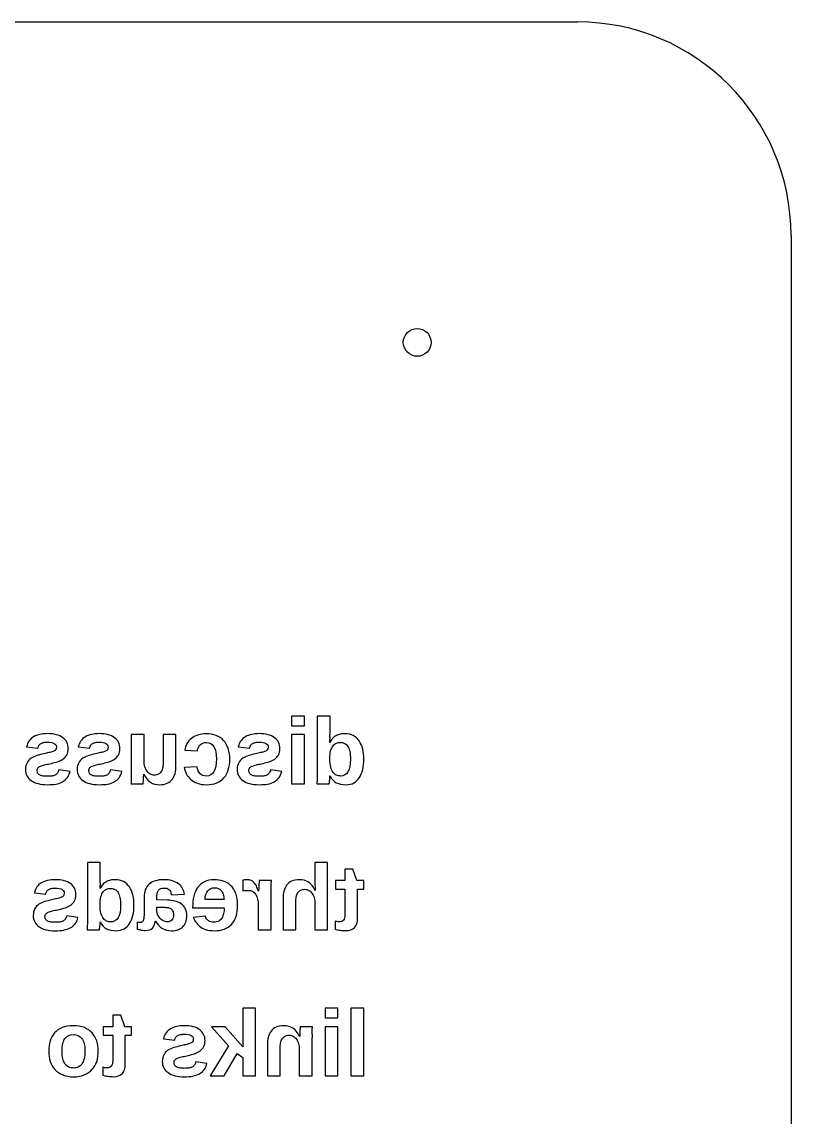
# Model space of a CAD drawing. Header units: millimetres. Extents: x 0 to 290, y 0 to 205.
# Drawn here: x 218 to 290, y 102.5 to 205 of the extents above; entities that cross this region are included whole.
import ezdxf

# ---------------------------------------------------------------- set-up
doc = ezdxf.new("R2010")
doc.units = ezdxf.units.MM
doc.layers.get('0').update_dxf_attribs({"linetype": 'CONTINUOUS', "true_color": 0x000000})

msp = doc.modelspace()

# ---------------------------------------------------------------- linework, layer by layer
for p, q in [((20, 205), (270, 205)), ((290, 185), (290, 5)), ((244.45, 140), (243.25, 140)), ((243.25, 140), (243.25, 139.12)), ((244.45, 139.12), (244.45, 140)), ((246.84, 140), (245.64, 140)), ((245.64, 140), (245.64, 134.68)), ((246.84, 138.32), (246.84, 140)), ((243.25, 139.12), (244.45, 139.12)), ((229.44, 138.29), (228.24, 138.29)), ((228.24, 138.29), (228.24, 134.71)), ((229.44, 135.82), (229.44, 138.29)), ((231.22, 138.29), (231.22, 135.7)), ((232.42, 138.29), (231.22, 138.29)), ((232.42, 135.36), (232.42, 138.29)), ((244.45, 138.29), (243.25, 138.29)), ((243.25, 138.29), (243.25, 133.68)), ((244.45, 133.68), (244.45, 138.29)), ((246.84, 137.56), (246.83, 137.56)), ((218.44, 137.13), (219.5, 137.02)), ((223.28, 137.13), (224.34, 137.02)), ((233.24, 136.84), (234.44, 136.78)), ((238.25, 137.13), (239.31, 137.02)), ((222.52, 134.83), (221.46, 134.99)), ((227.36, 134.83), (226.3, 134.99)), ((229.4, 134.6), (229.42, 134.6)), ((234.41, 135.27), (233.2, 135.21)), ((242.33, 134.83), (241.28, 134.99)), ((246.83, 134.43), (246.84, 134.43)), ((228.21, 133.68), (229.35, 133.68)), ((243.25, 133.68), (244.45, 133.68)), ((245.61, 133.68), (246.76, 133.68)), ((225.33, 126.33), (224.13, 126.33)), ((224.13, 126.33), (224.13, 121.02)), ((225.33, 124.65), (225.33, 126.33)), ((246.62, 126.33), (245.42, 126.33)), ((245.42, 126.33), (245.42, 124.61)), ((246.62, 120.01), (246.62, 126.33)), ((248.98, 125.7), (248.23, 125.7)), ((248.23, 125.7), (248.23, 124.62)), ((249.36, 124.62), (248.98, 125.7)), ((238.67, 124.65), (238.67, 123.65)), ((241.36, 124.62), (240.21, 124.62)), ((248.23, 124.62), (247.36, 124.62)), ((247.36, 124.62), (247.36, 123.81)), ((250, 124.62), (249.36, 124.62)), ((250, 123.81), (250, 124.62)), ((219.17, 123.47), (220.23, 123.36)), ((225.33, 123.89), (225.32, 123.89)), ((229.43, 123.05), (229.43, 121.38)), ((230.62, 122.81), (230.62, 123.04)), ((231.98, 123.28), (233.23, 123.34)), ((240.16, 123.64), (240.14, 123.64)), ((241.32, 120.01), (241.32, 123.54)), ((245.46, 123.7), (245.44, 123.7)), ((247.36, 123.81), (248.23, 123.81)), ((248.23, 123.81), (248.23, 121.42)), ((249.42, 121.09), (249.42, 123.81)), ((249.42, 123.81), (250, 123.81)), ((231.62, 122.79), (230.62, 122.81)), ((230.62, 122.15), (231.24, 122.14)), ((230.62, 121.91), (230.62, 122.15)), ((233.98, 122.12), (233.98, 122.09)), ((233.98, 122.09), (236.93, 122.09)), ((236.92, 122.84), (235.14, 122.84)), ((240.12, 122.28), (240.12, 120.01)), ((242.44, 122.94), (242.44, 120.01)), ((243.63, 120.01), (243.63, 122.59)), ((245.42, 122.48), (245.42, 120.01)), ((223.24, 121.16), (222.19, 121.32)), ((235.17, 121.28), (234.04, 121.18)), ((224.1, 120.01), (225.25, 120.01)), ((225.32, 120.76), (225.34, 120.76)), ((228.78, 120.72), (228.78, 120.07)), ((230.47, 120.84), (230.5, 120.84)), ((240.12, 120.01), (241.32, 120.01)), ((242.44, 120.01), (243.63, 120.01)), ((245.42, 120.01), (246.62, 120.01)), ((247.31, 120.82), (247.31, 120.08)), ((227.25, 112.04), (226.5, 112.04)), ((226.5, 112.04), (226.5, 110.95)), ((227.62, 110.95), (227.25, 112.04)), ((239.86, 112.67), (238.67, 112.67)), ((238.67, 112.67), (238.67, 109.05)), ((239.86, 106.35), (239.86, 112.67)), ((247.58, 112.67), (246.38, 112.67)), ((246.38, 112.67), (246.38, 111.78)), ((246.38, 111.78), (247.58, 111.78)), ((247.58, 111.78), (247.58, 112.67)), ((250, 112.67), (248.8, 112.67)), ((248.8, 112.67), (248.8, 106.35)), ((250, 106.35), (250, 112.67)), ((226.5, 110.95), (225.62, 110.95)), ((225.62, 110.95), (225.62, 110.15)), ((228.26, 110.95), (227.62, 110.95)), ((228.26, 110.15), (228.26, 110.95)), ((237.02, 110.95), (235.74, 110.95)), ((235.74, 110.95), (237.35, 109.16)), ((238.67, 109.05), (237.02, 110.95)), ((245.19, 110.95), (244.05, 110.95)), ((247.58, 110.95), (246.38, 110.95)), ((246.38, 110.95), (246.38, 106.35)), ((247.58, 106.35), (247.58, 110.95)), ((225.62, 110.15), (226.5, 110.15)), ((226.5, 110.15), (226.5, 107.75)), ((227.68, 107.43), (227.68, 110.15)), ((227.68, 110.15), (228.26, 110.15)), ((231.24, 109.8), (232.31, 109.69)), ((244, 110.04), (243.98, 110.04)), ((245.16, 106.35), (245.16, 109.92)), ((237.35, 109.16), (235.61, 106.35)), ((240.98, 109.27), (240.98, 106.35)), ((242.17, 106.35), (242.17, 108.93)), ((243.96, 108.82), (243.96, 106.35)), ((235.32, 107.5), (234.27, 107.65)), ((236.92, 106.35), (238.15, 108.43)), ((238.15, 108.43), (238.67, 108.08)), ((238.67, 108.08), (238.67, 106.35)), ((225.57, 107.16), (225.57, 106.42)), ((235.61, 106.35), (236.92, 106.35)), ((238.67, 106.35), (239.86, 106.35)), ((240.98, 106.35), (242.17, 106.35)), ((243.96, 106.35), (245.16, 106.35)), ((246.38, 106.35), (247.58, 106.35)), ((248.8, 106.35), (250, 106.35))]:
    msp.add_line(p, q)
msp.add_circle((255, 175), 1.3)
for centre, radius, start, end in [((270, 185), 20, 0, 90), ((234.37, 138.32), 12.46, 358.9621, 359.9794), ((259.32, 137.87), 12.49, 178.9632, 179.9807), ((153.06, 137.81), 76.41, 357.2123, 357.4168), ((240.99, 134.56), 5.85, 354.491, 356.7116), ((237.81, 124.2), 12.49, 178.9632, 179.9807), ((212.87, 124.66), 12.46, 358.9621, 359.9794), ((258.25, 123.12), 18.1, 176.6638, 177.6015), ((280.86, 121.81), 40.75, 176.2964, 176.6836), ((253.69, 124.61), 8.27, 180.0091, 181.9112), ((239.63, 119.31), 4.44, 99.4193, 102.4732), ((219.48, 120.89), 5.85, 354.491, 356.7116), ((221.35, 89.1), 31.85, 76.1479, 76.5017), ((229.42, 121.83), 1.85, 256.1081, 261.4706), ((258.63, 109.61), 14.64, 176.3566, 177.4264), ((268.78, 109.92), 23.62, 179.2462, 179.9899)]:
    msp.add_arc(centre, radius, start, end)
for points in [[(218.68, 137.7), (218.56, 137.54), (218.48, 137.35), (218.44, 137.13)], [(219.1, 138.09), (218.93, 137.99), (218.79, 137.86), (218.68, 137.7)], [(219.68, 138.31), (219.47, 138.26), (219.27, 138.19), (219.1, 138.09)], [(219.6, 137.3), (219.65, 137.37), (219.72, 137.43), (219.79, 137.47)], [(220.38, 138.38), (220.13, 138.38), (219.9, 138.35), (219.68, 138.31)], [(219.79, 137.47), (219.87, 137.51), (219.95, 137.54), (220.05, 137.56)], [(220.05, 137.56), (220.15, 137.57), (220.26, 137.58), (220.38, 137.58)], [(221.22, 138.28), (220.98, 138.35), (220.7, 138.38), (220.38, 138.38)], [(220.38, 137.58), (220.67, 137.58), (220.88, 137.54), (221.02, 137.47)], [(221.02, 137.47), (221.16, 137.4), (221.23, 137.28), (221.23, 137.11)], [(221.83, 138), (221.66, 138.13), (221.46, 138.22), (221.22, 138.28)], [(222.2, 137.57), (222.12, 137.74), (221.99, 137.88), (221.83, 138)], [(222.33, 136.98), (222.33, 137.2), (222.29, 137.39), (222.2, 137.57)], [(223.52, 137.7), (223.4, 137.54), (223.32, 137.35), (223.28, 137.13)], [(223.94, 138.09), (223.77, 137.99), (223.63, 137.86), (223.52, 137.7)], [(224.52, 138.31), (224.31, 138.26), (224.11, 138.19), (223.94, 138.09)], [(224.44, 137.3), (224.49, 137.37), (224.56, 137.43), (224.63, 137.47)], [(225.22, 138.38), (224.97, 138.38), (224.74, 138.35), (224.52, 138.31)], [(224.63, 137.47), (224.71, 137.51), (224.79, 137.54), (224.89, 137.56)], [(224.89, 137.56), (224.99, 137.57), (225.1, 137.58), (225.22, 137.58)], [(226.06, 138.28), (225.82, 138.35), (225.54, 138.38), (225.22, 138.38)], [(225.22, 137.58), (225.51, 137.58), (225.72, 137.54), (225.86, 137.47)], [(225.86, 137.47), (226, 137.4), (226.07, 137.28), (226.07, 137.11)], [(226.67, 138), (226.5, 138.13), (226.3, 138.22), (226.06, 138.28)], [(227.04, 137.57), (226.96, 137.74), (226.83, 137.88), (226.67, 138)], [(227.17, 136.98), (227.17, 137.2), (227.13, 137.39), (227.04, 137.57)], [(233.45, 137.44), (233.35, 137.25), (233.28, 137.05), (233.24, 136.84)], [(233.86, 137.93), (233.69, 137.79), (233.56, 137.63), (233.45, 137.44)], [(234.46, 138.25), (234.23, 138.17), (234.03, 138.07), (233.86, 137.93)], [(235.25, 138.37), (234.96, 138.37), (234.69, 138.33), (234.46, 138.25)], [(234.7, 137.34), (234.84, 137.48), (235.03, 137.55), (235.28, 137.55)], [(236.19, 138.21), (235.91, 138.32), (235.6, 138.37), (235.25, 138.37)], [(235.28, 137.55), (235.6, 137.55), (235.83, 137.42), (235.98, 137.16)], [(236.88, 137.74), (236.69, 137.95), (236.46, 138.1), (236.19, 138.21)], [(237.31, 136.98), (237.21, 137.28), (237.07, 137.53), (236.88, 137.74)], [(238.49, 137.7), (238.38, 137.54), (238.3, 137.35), (238.25, 137.13)], [(238.92, 138.09), (238.75, 137.99), (238.61, 137.86), (238.49, 137.7)], [(239.5, 138.31), (239.29, 138.26), (239.09, 138.19), (238.92, 138.09)], [(239.42, 137.3), (239.47, 137.37), (239.53, 137.43), (239.61, 137.47)], [(240.2, 138.38), (239.95, 138.38), (239.72, 138.35), (239.5, 138.31)], [(239.61, 137.47), (239.69, 137.51), (239.77, 137.54), (239.87, 137.56)], [(239.87, 137.56), (239.97, 137.57), (240.08, 137.58), (240.2, 137.58)], [(241.04, 138.28), (240.79, 138.35), (240.51, 138.38), (240.2, 138.38)], [(240.2, 137.58), (240.48, 137.58), (240.7, 137.54), (240.84, 137.47)], [(240.84, 137.47), (240.98, 137.4), (241.05, 137.28), (241.05, 137.11)], [(241.65, 138), (241.48, 138.13), (241.28, 138.22), (241.04, 138.28)], [(242.02, 137.57), (241.94, 137.74), (241.81, 137.88), (241.65, 138)], [(242.15, 136.98), (242.15, 137.2), (242.11, 137.39), (242.02, 137.57)], [(246.83, 137.69), (246.83, 137.74), (246.83, 137.8), (246.83, 137.87)], [(246.83, 137.56), (246.83, 137.59), (246.83, 137.63), (246.83, 137.69)], [(247.08, 137.93), (246.99, 137.83), (246.9, 137.7), (246.84, 137.56)], [(247.41, 138.18), (247.29, 138.12), (247.18, 138.03), (247.08, 137.93)], [(247.13, 137.24), (247.22, 137.36), (247.33, 137.44), (247.44, 137.49)], [(247.79, 138.33), (247.65, 138.29), (247.53, 138.25), (247.41, 138.18)], [(247.44, 137.49), (247.56, 137.54), (247.68, 137.56), (247.8, 137.56)], [(248.23, 138.37), (248.08, 138.37), (247.93, 138.36), (247.79, 138.33)], [(247.8, 137.56), (247.96, 137.56), (248.09, 137.53), (248.21, 137.47)], [(248.21, 137.47), (248.33, 137.41), (248.43, 137.32), (248.51, 137.19)], [(249.02, 138.19), (248.8, 138.31), (248.54, 138.37), (248.23, 138.37)], [(249.57, 137.7), (249.43, 137.91), (249.25, 138.07), (249.02, 138.19)], [(249.9, 136.94), (249.83, 137.23), (249.72, 137.49), (249.57, 137.7)], [(220.04, 136.49), (219.83, 136.44), (219.62, 136.39), (219.41, 136.33)], [(219.5, 137.02), (219.52, 137.13), (219.55, 137.23), (219.6, 137.3)], [(220.52, 136.6), (220.37, 136.57), (220.21, 136.53), (220.04, 136.49)], [(220.9, 136.7), (220.79, 136.66), (220.67, 136.62), (220.52, 136.6)], [(221.15, 136.86), (221.09, 136.79), (221.01, 136.74), (220.9, 136.7)], [(221.23, 137.11), (221.23, 137), (221.2, 136.92), (221.15, 136.86)], [(221.84, 135.99), (221.99, 136.1), (222.1, 136.22), (222.2, 136.38)], [(222.2, 136.38), (222.29, 136.54), (222.33, 136.74), (222.33, 136.98)], [(224.88, 136.49), (224.67, 136.44), (224.46, 136.39), (224.25, 136.33)], [(224.34, 137.02), (224.36, 137.13), (224.39, 137.23), (224.44, 137.3)], [(225.36, 136.6), (225.21, 136.57), (225.05, 136.53), (224.88, 136.49)], [(225.74, 136.7), (225.63, 136.66), (225.51, 136.62), (225.36, 136.6)], [(225.99, 136.86), (225.93, 136.79), (225.85, 136.74), (225.74, 136.7)], [(226.07, 137.11), (226.07, 137), (226.04, 136.92), (225.99, 136.86)], [(226.68, 135.99), (226.83, 136.1), (226.94, 136.22), (227.04, 136.38)], [(227.04, 136.38), (227.13, 136.54), (227.17, 136.74), (227.17, 136.98)], [(234.44, 136.78), (234.48, 137.01), (234.56, 137.2), (234.7, 137.34)], [(235.98, 137.16), (236.13, 136.89), (236.2, 136.51), (236.2, 136.01)], [(237.46, 135.96), (237.46, 136.34), (237.41, 136.68), (237.31, 136.98)], [(239.86, 136.49), (239.65, 136.44), (239.44, 136.39), (239.23, 136.33)], [(239.31, 137.02), (239.33, 137.13), (239.37, 137.23), (239.42, 137.3)], [(240.34, 136.6), (240.19, 136.57), (240.03, 136.53), (239.86, 136.49)], [(240.72, 136.7), (240.61, 136.66), (240.48, 136.62), (240.34, 136.6)], [(240.96, 136.86), (240.91, 136.79), (240.82, 136.74), (240.72, 136.7)], [(241.05, 137.11), (241.05, 137), (241.02, 136.92), (240.96, 136.86)], [(241.66, 135.99), (241.8, 136.1), (241.92, 136.22), (242.01, 136.38)], [(242.01, 136.38), (242.1, 136.54), (242.15, 136.74), (242.15, 136.98)], [(246.82, 136.01), (246.82, 136.31), (246.85, 136.57), (246.9, 136.77)], [(246.9, 136.77), (246.96, 136.97), (247.04, 137.12), (247.13, 137.24)], [(248.51, 137.19), (248.59, 137.06), (248.65, 136.9), (248.69, 136.7)], [(248.69, 136.7), (248.73, 136.5), (248.75, 136.26), (248.75, 135.98)], [(250, 135.98), (250, 136.33), (249.97, 136.65), (249.9, 136.94)], [(218.48, 135.66), (218.38, 135.5), (218.33, 135.28), (218.33, 135.03)], [(218.86, 136.08), (218.7, 135.97), (218.57, 135.83), (218.48, 135.66)], [(219.41, 136.33), (219.21, 136.27), (219.02, 136.18), (218.86, 136.08)], [(219.53, 135.2), (219.6, 135.27), (219.7, 135.32), (219.82, 135.37)], [(219.82, 135.37), (219.94, 135.41), (220.08, 135.45), (220.24, 135.48)], [(220.24, 135.48), (220.41, 135.52), (220.58, 135.55), (220.76, 135.6)], [(220.76, 135.6), (220.96, 135.64), (221.15, 135.69), (221.34, 135.75)], [(221.34, 135.75), (221.52, 135.81), (221.69, 135.89), (221.84, 135.99)], [(223.32, 135.66), (223.22, 135.5), (223.17, 135.28), (223.17, 135.03)], [(223.7, 136.08), (223.54, 135.97), (223.41, 135.83), (223.32, 135.66)], [(224.25, 136.33), (224.05, 136.27), (223.86, 136.18), (223.7, 136.08)], [(224.37, 135.2), (224.44, 135.27), (224.54, 135.32), (224.66, 135.37)], [(224.66, 135.37), (224.78, 135.41), (224.92, 135.45), (225.08, 135.48)], [(225.08, 135.48), (225.25, 135.52), (225.42, 135.55), (225.6, 135.6)], [(225.6, 135.6), (225.8, 135.64), (225.99, 135.69), (226.18, 135.75)], [(226.18, 135.75), (226.36, 135.81), (226.53, 135.89), (226.68, 135.99)], [(229.51, 135.28), (229.46, 135.44), (229.44, 135.62), (229.44, 135.82)], [(231.22, 135.7), (231.22, 135.52), (231.21, 135.36), (231.18, 135.21)], [(232.34, 134.66), (232.39, 134.88), (232.42, 135.11), (232.42, 135.36)], [(236.2, 136.01), (236.2, 134.94), (235.89, 134.41), (235.26, 134.41)], [(237.32, 134.99), (237.41, 135.29), (237.46, 135.61), (237.46, 135.96)], [(238.29, 135.66), (238.2, 135.5), (238.15, 135.28), (238.15, 135.03)], [(238.68, 136.08), (238.52, 135.97), (238.39, 135.83), (238.29, 135.66)], [(239.23, 136.33), (239.02, 136.27), (238.84, 136.18), (238.68, 136.08)], [(239.35, 135.2), (239.42, 135.27), (239.51, 135.32), (239.64, 135.37)], [(239.64, 135.37), (239.76, 135.41), (239.9, 135.45), (240.06, 135.48)], [(240.06, 135.48), (240.22, 135.52), (240.4, 135.55), (240.58, 135.6)], [(240.58, 135.6), (240.78, 135.64), (240.97, 135.69), (241.15, 135.75)], [(241.15, 135.75), (241.34, 135.81), (241.51, 135.89), (241.66, 135.99)], [(246.91, 135.24), (246.85, 135.45), (246.82, 135.7), (246.82, 136.01)], [(248.75, 135.98), (248.75, 134.94), (248.44, 134.41), (247.81, 134.41)], [(249.9, 135.03), (249.97, 135.32), (250, 135.64), (250, 135.98)], [(218.33, 135.03), (218.33, 134.8), (218.38, 134.61), (218.47, 134.43)], [(218.47, 134.43), (218.56, 134.25), (218.69, 134.1), (218.87, 133.98)], [(219.43, 134.91), (219.43, 135.03), (219.46, 135.13), (219.53, 135.2)], [(219.5, 134.65), (219.45, 134.72), (219.43, 134.81), (219.43, 134.91)], [(219.7, 134.49), (219.62, 134.53), (219.55, 134.58), (219.5, 134.65)], [(220.01, 134.41), (219.89, 134.43), (219.79, 134.45), (219.7, 134.49)], [(220.39, 134.39), (220.25, 134.39), (220.13, 134.4), (220.01, 134.41)], [(220.79, 134.41), (220.67, 134.39), (220.54, 134.39), (220.39, 134.39)], [(221.1, 134.49), (221.01, 134.45), (220.91, 134.42), (220.79, 134.41)], [(221.32, 134.68), (221.26, 134.6), (221.19, 134.54), (221.1, 134.49)], [(221.46, 134.99), (221.43, 134.86), (221.38, 134.76), (221.32, 134.68)], [(222.25, 134.25), (222.37, 134.41), (222.46, 134.6), (222.52, 134.83)], [(223.17, 135.03), (223.17, 134.8), (223.22, 134.61), (223.31, 134.43)], [(223.31, 134.43), (223.4, 134.25), (223.53, 134.1), (223.71, 133.98)], [(224.27, 134.91), (224.27, 135.03), (224.3, 135.13), (224.37, 135.2)], [(224.34, 134.65), (224.29, 134.72), (224.27, 134.81), (224.27, 134.91)], [(224.54, 134.49), (224.46, 134.53), (224.39, 134.58), (224.34, 134.65)], [(224.85, 134.41), (224.73, 134.43), (224.63, 134.45), (224.54, 134.49)], [(225.23, 134.39), (225.09, 134.39), (224.97, 134.4), (224.85, 134.41)], [(225.63, 134.41), (225.51, 134.39), (225.38, 134.39), (225.23, 134.39)], [(225.94, 134.49), (225.85, 134.45), (225.75, 134.42), (225.63, 134.41)], [(226.16, 134.68), (226.1, 134.6), (226.03, 134.54), (225.94, 134.49)], [(226.3, 134.99), (226.27, 134.86), (226.22, 134.76), (226.16, 134.68)], [(227.09, 134.25), (227.21, 134.41), (227.3, 134.6), (227.36, 134.83)], [(228.24, 134.41), (228.24, 134.3), (228.23, 134.2), (228.23, 134.1)], [(228.24, 134.71), (228.24, 134.61), (228.24, 134.51), (228.24, 134.41)], [(229.39, 134.37), (229.4, 134.46), (229.4, 134.53), (229.4, 134.6)], [(229.42, 134.6), (229.58, 134.25), (229.78, 133.99), (230.03, 133.83)], [(229.71, 134.86), (229.62, 134.98), (229.55, 135.12), (229.51, 135.28)], [(230.01, 134.59), (229.89, 134.65), (229.79, 134.74), (229.71, 134.86)], [(230.4, 134.49), (230.26, 134.49), (230.13, 134.52), (230.01, 134.59)], [(230.79, 134.58), (230.68, 134.52), (230.56, 134.49), (230.4, 134.49)], [(231.04, 134.83), (230.97, 134.72), (230.89, 134.64), (230.79, 134.58)], [(231.18, 135.21), (231.15, 135.06), (231.1, 134.93), (231.04, 134.83)], [(232.08, 134.1), (232.2, 134.26), (232.28, 134.45), (232.34, 134.66)], [(233.2, 135.21), (233.23, 135), (233.3, 134.8), (233.4, 134.6)], [(233.4, 134.6), (233.5, 134.41), (233.64, 134.24), (233.81, 134.09)], [(234.69, 134.63), (234.54, 134.77), (234.44, 134.98), (234.41, 135.27)], [(235.26, 134.41), (235.03, 134.41), (234.84, 134.48), (234.69, 134.63)], [(236.91, 134.25), (237.1, 134.45), (237.23, 134.7), (237.32, 134.99)], [(238.15, 135.03), (238.15, 134.8), (238.19, 134.61), (238.29, 134.43)], [(238.29, 134.43), (238.38, 134.25), (238.51, 134.1), (238.69, 133.98)], [(239.25, 134.91), (239.25, 135.03), (239.28, 135.13), (239.35, 135.2)], [(239.32, 134.65), (239.27, 134.72), (239.25, 134.81), (239.25, 134.91)], [(239.52, 134.49), (239.43, 134.53), (239.37, 134.58), (239.32, 134.65)], [(239.83, 134.41), (239.71, 134.43), (239.61, 134.45), (239.52, 134.49)], [(240.21, 134.39), (240.07, 134.39), (239.95, 134.4), (239.83, 134.41)], [(240.61, 134.41), (240.49, 134.39), (240.36, 134.39), (240.21, 134.39)], [(240.92, 134.49), (240.83, 134.45), (240.73, 134.42), (240.61, 134.41)], [(241.14, 134.68), (241.08, 134.6), (241.01, 134.54), (240.92, 134.49)], [(241.28, 134.99), (241.25, 134.86), (241.2, 134.76), (241.14, 134.68)], [(242.06, 134.25), (242.18, 134.41), (242.27, 134.6), (242.33, 134.83)], [(245.64, 134.68), (245.64, 134.46), (245.63, 134.26), (245.63, 134.09)], [(246.82, 134.23), (246.83, 134.3), (246.83, 134.37), (246.83, 134.43)], [(246.84, 134.43), (246.98, 134.13), (247.18, 133.92), (247.43, 133.79)], [(247.13, 134.75), (247.04, 134.87), (246.96, 135.03), (246.91, 135.24)], [(247.45, 134.49), (247.33, 134.54), (247.23, 134.63), (247.13, 134.75)], [(247.81, 134.41), (247.69, 134.41), (247.57, 134.44), (247.45, 134.49)], [(249.59, 134.27), (249.73, 134.49), (249.83, 134.74), (249.9, 135.03)], [(218.87, 133.98), (219.05, 133.86), (219.26, 133.76), (219.52, 133.7)], [(219.52, 133.7), (219.77, 133.63), (220.06, 133.6), (220.39, 133.6)], [(220.39, 133.6), (220.68, 133.6), (220.95, 133.62), (221.18, 133.66)], [(221.18, 133.66), (221.42, 133.7), (221.62, 133.77), (221.8, 133.87)], [(221.8, 133.87), (221.98, 133.97), (222.13, 134.09), (222.25, 134.25)], [(223.71, 133.98), (223.89, 133.86), (224.1, 133.76), (224.36, 133.7)], [(224.36, 133.7), (224.61, 133.63), (224.9, 133.6), (225.23, 133.6)], [(225.23, 133.6), (225.52, 133.6), (225.79, 133.62), (226.02, 133.66)], [(226.02, 133.66), (226.26, 133.7), (226.46, 133.77), (226.64, 133.87)], [(226.64, 133.87), (226.82, 133.97), (226.97, 134.09), (227.09, 134.25)], [(228.22, 133.85), (228.21, 133.77), (228.21, 133.72), (228.21, 133.68)], [(228.23, 134.1), (228.23, 134.01), (228.22, 133.92), (228.22, 133.85)], [(229.35, 133.68), (229.35, 133.71), (229.36, 133.77), (229.36, 133.84)], [(229.36, 133.84), (229.37, 133.92), (229.38, 134), (229.38, 134.09)], [(230.03, 133.83), (230.27, 133.67), (230.56, 133.6), (230.9, 133.6)], [(230.9, 133.6), (231.18, 133.6), (231.41, 133.64), (231.61, 133.73)], [(231.61, 133.73), (231.8, 133.82), (231.96, 133.95), (232.08, 134.1)], [(233.81, 134.09), (233.98, 133.94), (234.19, 133.82), (234.43, 133.73)], [(234.43, 133.73), (234.68, 133.64), (234.95, 133.6), (235.27, 133.6)], [(235.27, 133.6), (235.64, 133.6), (235.96, 133.65), (236.23, 133.77)], [(236.23, 133.77), (236.5, 133.88), (236.73, 134.04), (236.91, 134.25)], [(238.69, 133.98), (238.86, 133.86), (239.08, 133.76), (239.33, 133.7)], [(239.33, 133.7), (239.59, 133.63), (239.88, 133.6), (240.21, 133.6)], [(240.21, 133.6), (240.5, 133.6), (240.76, 133.62), (241, 133.66)], [(241, 133.66), (241.24, 133.7), (241.44, 133.77), (241.62, 133.87)], [(241.62, 133.87), (241.8, 133.97), (241.95, 134.09), (242.06, 134.25)], [(245.63, 134.09), (245.62, 133.91), (245.61, 133.78), (245.61, 133.68)], [(246.76, 133.68), (246.77, 133.7), (246.78, 133.74), (246.78, 133.8)], [(246.78, 133.8), (246.79, 133.86), (246.8, 133.93), (246.8, 134)], [(247.43, 133.79), (247.67, 133.66), (247.97, 133.6), (248.32, 133.6)], [(248.32, 133.6), (248.61, 133.6), (248.86, 133.65), (249.07, 133.77)], [(249.07, 133.77), (249.28, 133.89), (249.46, 134.06), (249.59, 134.27)], [(219.83, 124.42), (219.66, 124.32), (219.52, 124.19), (219.41, 124.03)], [(220.41, 124.64), (220.2, 124.59), (220, 124.52), (219.83, 124.42)], [(221.11, 124.71), (220.86, 124.71), (220.63, 124.69), (220.41, 124.64)], [(221.95, 124.61), (221.71, 124.68), (221.43, 124.71), (221.11, 124.71)], [(222.56, 124.34), (222.39, 124.46), (222.19, 124.55), (221.95, 124.61)], [(222.93, 123.9), (222.85, 124.07), (222.72, 124.22), (222.56, 124.34)], [(225.32, 124.02), (225.32, 124.07), (225.32, 124.14), (225.32, 124.21)], [(225.57, 124.26), (225.48, 124.16), (225.4, 124.04), (225.33, 123.89)], [(225.9, 124.51), (225.78, 124.45), (225.67, 124.37), (225.57, 124.26)], [(226.29, 124.66), (226.15, 124.63), (226.02, 124.58), (225.9, 124.51)], [(226.72, 124.71), (226.57, 124.71), (226.42, 124.69), (226.29, 124.66)], [(227.51, 124.53), (227.29, 124.65), (227.03, 124.71), (226.72, 124.71)], [(228.07, 124.03), (227.92, 124.24), (227.74, 124.41), (227.51, 124.53)], [(229.91, 124.28), (229.75, 124.14), (229.63, 123.97), (229.55, 123.77)], [(230.48, 124.6), (230.25, 124.53), (230.06, 124.42), (229.91, 124.28)], [(231.24, 124.71), (230.96, 124.71), (230.7, 124.67), (230.48, 124.6)], [(232.07, 124.61), (231.83, 124.67), (231.56, 124.71), (231.24, 124.71)], [(232.66, 124.32), (232.5, 124.45), (232.3, 124.54), (232.07, 124.61)], [(233.04, 123.89), (232.95, 124.06), (232.82, 124.2), (232.66, 124.32)], [(235.09, 124.52), (234.83, 124.39), (234.62, 124.21), (234.45, 123.99)], [(236.02, 124.71), (235.65, 124.71), (235.34, 124.64), (235.09, 124.52)], [(236.84, 124.58), (236.58, 124.67), (236.31, 124.71), (236.02, 124.71)], [(237.54, 124.18), (237.33, 124.37), (237.1, 124.5), (236.84, 124.58)], [(238.01, 123.45), (237.89, 123.75), (237.74, 123.99), (237.54, 124.18)], [(238.83, 124.69), (238.76, 124.68), (238.71, 124.66), (238.67, 124.65)], [(239.04, 124.71), (238.97, 124.71), (238.9, 124.7), (238.83, 124.69)], [(239.46, 124.64), (239.35, 124.69), (239.21, 124.71), (239.04, 124.71)], [(239.75, 124.42), (239.67, 124.52), (239.57, 124.59), (239.46, 124.64)], [(239.96, 124.09), (239.9, 124.22), (239.83, 124.33), (239.75, 124.42)], [(240.14, 123.64), (240.08, 123.81), (240.02, 123.95), (239.96, 124.09)], [(240.21, 124.62), (240.21, 124.59), (240.2, 124.53), (240.2, 124.44)], [(241.32, 123.85), (241.32, 123.97), (241.33, 124.07), (241.33, 124.17)], [(241.33, 124.17), (241.34, 124.27), (241.34, 124.36), (241.34, 124.44)], [(241.34, 124.44), (241.35, 124.53), (241.35, 124.58), (241.36, 124.62)], [(242.78, 124.2), (242.66, 124.04), (242.58, 123.85), (242.52, 123.63)], [(243.25, 124.57), (243.06, 124.48), (242.91, 124.35), (242.78, 124.2)], [(243.96, 124.71), (243.68, 124.71), (243.44, 124.66), (243.25, 124.57)], [(244.83, 124.47), (244.59, 124.63), (244.3, 124.71), (243.96, 124.71)], [(245.44, 123.7), (245.28, 124.05), (245.07, 124.31), (244.83, 124.47)], [(245.43, 124.33), (245.43, 124.24), (245.43, 124.15), (245.44, 124.07)], [(245.44, 124.07), (245.44, 123.99), (245.45, 123.92), (245.45, 123.85)], [(219.41, 124.03), (219.29, 123.88), (219.21, 123.69), (219.17, 123.47)], [(220.23, 123.36), (220.25, 123.47), (220.28, 123.56), (220.33, 123.63)], [(220.33, 123.63), (220.38, 123.7), (220.45, 123.76), (220.52, 123.8)], [(220.52, 123.8), (220.6, 123.85), (220.68, 123.88), (220.78, 123.89)], [(220.78, 123.89), (220.88, 123.91), (220.99, 123.91), (221.11, 123.91)], [(221.11, 123.91), (221.39, 123.91), (221.61, 123.88), (221.75, 123.81)], [(221.63, 123.03), (221.52, 122.99), (221.4, 122.96), (221.25, 122.93)], [(221.88, 123.19), (221.82, 123.13), (221.74, 123.08), (221.63, 123.03)], [(221.75, 123.81), (221.89, 123.73), (221.96, 123.61), (221.96, 123.44)], [(221.96, 123.44), (221.96, 123.34), (221.93, 123.25), (221.88, 123.19)], [(223.06, 123.31), (223.06, 123.53), (223.02, 123.73), (222.93, 123.9)], [(222.93, 122.72), (223.02, 122.87), (223.06, 123.07), (223.06, 123.31)], [(225.31, 122.34), (225.31, 122.65), (225.34, 122.9), (225.4, 123.1)], [(225.32, 123.89), (225.32, 123.92), (225.32, 123.96), (225.32, 124.02)], [(225.4, 123.1), (225.45, 123.3), (225.53, 123.46), (225.62, 123.58)], [(225.62, 123.58), (225.71, 123.69), (225.82, 123.78), (225.93, 123.82)], [(225.93, 123.82), (226.05, 123.87), (226.17, 123.89), (226.29, 123.89)], [(226.29, 123.89), (226.45, 123.89), (226.58, 123.86), (226.7, 123.8)], [(226.7, 123.8), (226.82, 123.74), (226.92, 123.65), (227, 123.52)], [(227, 123.52), (227.08, 123.39), (227.14, 123.23), (227.18, 123.03)], [(227.18, 123.03), (227.22, 122.83), (227.24, 122.59), (227.24, 122.31)], [(228.39, 123.28), (228.32, 123.57), (228.21, 123.82), (228.07, 124.03)], [(228.49, 122.31), (228.49, 122.66), (228.46, 122.98), (228.39, 123.28)], [(229.55, 123.77), (229.47, 123.56), (229.43, 123.32), (229.43, 123.05)], [(230.62, 123.04), (230.62, 123.21), (230.64, 123.35), (230.67, 123.46)], [(230.67, 123.46), (230.7, 123.57), (230.74, 123.66), (230.8, 123.74)], [(230.8, 123.74), (230.85, 123.81), (230.92, 123.86), (231.01, 123.89)], [(231.01, 123.89), (231.09, 123.92), (231.19, 123.93), (231.3, 123.93)], [(231.3, 123.93), (231.4, 123.93), (231.48, 123.92), (231.56, 123.9)], [(231.56, 123.9), (231.64, 123.88), (231.71, 123.85), (231.76, 123.8)], [(231.76, 123.8), (231.82, 123.75), (231.87, 123.68), (231.9, 123.6)], [(231.9, 123.6), (231.94, 123.51), (231.96, 123.41), (231.98, 123.28)], [(233.23, 123.34), (233.19, 123.54), (233.13, 123.72), (233.04, 123.89)], [(234.09, 123.17), (234.01, 122.85), (233.98, 122.5), (233.98, 122.12)], [(234.45, 123.99), (234.29, 123.76), (234.17, 123.49), (234.09, 123.17)], [(235.14, 122.84), (235.16, 123.21), (235.25, 123.49), (235.4, 123.67)], [(235.4, 123.67), (235.56, 123.86), (235.77, 123.95), (236.03, 123.95)], [(236.03, 123.95), (236.16, 123.95), (236.27, 123.93), (236.38, 123.89)], [(236.38, 123.89), (236.48, 123.85), (236.58, 123.78), (236.65, 123.7)], [(236.65, 123.7), (236.73, 123.61), (236.79, 123.49), (236.84, 123.35)], [(236.84, 123.35), (236.89, 123.21), (236.92, 123.04), (236.92, 122.84)], [(238.19, 122.34), (238.19, 122.78), (238.13, 123.15), (238.01, 123.45)], [(238.9, 123.69), (238.98, 123.7), (239.07, 123.71), (239.18, 123.71)], [(239.18, 123.71), (239.48, 123.71), (239.71, 123.59), (239.88, 123.35)], [(239.88, 123.35), (240.04, 123.11), (240.12, 122.75), (240.12, 122.28)], [(240.17, 123.87), (240.16, 123.78), (240.16, 123.7), (240.16, 123.64)], [(241.32, 123.54), (241.32, 123.64), (241.32, 123.74), (241.32, 123.85)], [(242.52, 123.63), (242.47, 123.42), (242.44, 123.18), (242.44, 122.94)], [(243.63, 122.59), (243.63, 122.77), (243.65, 122.94), (243.68, 123.09)], [(243.68, 123.09), (243.7, 123.23), (243.75, 123.36), (243.82, 123.47)], [(243.82, 123.47), (243.88, 123.58), (243.97, 123.66), (244.07, 123.72)], [(244.07, 123.72), (244.18, 123.78), (244.31, 123.81), (244.46, 123.81)], [(244.46, 123.81), (244.6, 123.81), (244.73, 123.78), (244.85, 123.71)], [(244.85, 123.71), (244.97, 123.65), (245.07, 123.56), (245.15, 123.44)], [(245.15, 123.44), (245.24, 123.32), (245.31, 123.18), (245.35, 123.02)], [(245.35, 123.02), (245.4, 122.85), (245.42, 122.68), (245.42, 122.48)], [(245.45, 123.85), (245.45, 123.79), (245.45, 123.74), (245.46, 123.7)], [(219.21, 122), (219.11, 121.83), (219.06, 121.62), (219.06, 121.36)], [(219.59, 122.41), (219.43, 122.3), (219.3, 122.17), (219.21, 122)], [(220.14, 122.66), (219.94, 122.6), (219.75, 122.52), (219.59, 122.41)], [(220.77, 122.82), (220.56, 122.77), (220.35, 122.72), (220.14, 122.66)], [(221.25, 122.93), (221.1, 122.9), (220.94, 122.86), (220.77, 122.82)], [(221.49, 121.93), (221.69, 121.97), (221.88, 122.02), (222.07, 122.08)], [(222.07, 122.08), (222.25, 122.14), (222.42, 122.22), (222.57, 122.33)], [(222.57, 122.33), (222.72, 122.43), (222.83, 122.56), (222.93, 122.72)], [(225.4, 121.57), (225.34, 121.78), (225.31, 122.04), (225.31, 122.34)], [(227.24, 122.31), (227.24, 121.27), (226.93, 120.75), (226.3, 120.75)], [(228.39, 121.36), (228.46, 121.65), (228.49, 121.97), (228.49, 122.31)], [(231.24, 122.14), (231.36, 122.13), (231.49, 122.12), (231.6, 122.11)], [(231.6, 122.11), (231.72, 122.09), (231.82, 122.06), (231.9, 122.01)], [(232.32, 122.71), (232.1, 122.76), (231.87, 122.79), (231.62, 122.79)], [(231.9, 122.01), (231.99, 121.96), (232.06, 121.89), (232.11, 121.79)], [(232.9, 122.46), (232.74, 122.57), (232.54, 122.65), (232.32, 122.71)], [(233.29, 122), (233.2, 122.19), (233.07, 122.34), (232.9, 122.46)], [(233.43, 121.32), (233.43, 121.59), (233.39, 121.82), (233.29, 122)], [(236.93, 122.09), (236.93, 121.89), (236.92, 121.71), (236.88, 121.55)], [(238.04, 121.28), (238.14, 121.58), (238.19, 121.93), (238.19, 122.34)], [(219.06, 121.36), (219.06, 121.14), (219.1, 120.94), (219.2, 120.76)], [(220.16, 121.25), (220.16, 121.37), (220.19, 121.46), (220.26, 121.53)], [(220.23, 120.99), (220.18, 121.06), (220.16, 121.14), (220.16, 121.25)], [(220.43, 120.82), (220.35, 120.86), (220.28, 120.92), (220.23, 120.99)], [(220.26, 121.53), (220.33, 121.6), (220.43, 121.66), (220.55, 121.7)], [(220.55, 121.7), (220.67, 121.75), (220.81, 121.78), (220.97, 121.82)], [(220.97, 121.82), (221.14, 121.85), (221.31, 121.89), (221.49, 121.93)], [(222.05, 121.01), (221.99, 120.93), (221.92, 120.87), (221.83, 120.83)], [(222.19, 121.32), (222.16, 121.19), (222.11, 121.09), (222.05, 121.01)], [(222.98, 120.58), (223.1, 120.74), (223.18, 120.93), (223.24, 121.16)], [(224.13, 121.02), (224.13, 120.79), (224.13, 120.59), (224.12, 120.42)], [(225.63, 121.08), (225.53, 121.2), (225.46, 121.37), (225.4, 121.57)], [(225.94, 120.82), (225.83, 120.87), (225.72, 120.96), (225.63, 121.08)], [(228.08, 120.61), (228.22, 120.82), (228.32, 121.07), (228.39, 121.36)], [(229.41, 121.09), (229.4, 121), (229.38, 120.93), (229.36, 120.87)], [(229.43, 121.38), (229.43, 121.27), (229.42, 121.17), (229.41, 121.09)], [(230.7, 121.49), (230.65, 121.63), (230.62, 121.77), (230.62, 121.91)], [(230.9, 121.12), (230.81, 121.23), (230.74, 121.35), (230.7, 121.49)], [(231.22, 120.86), (231.09, 120.93), (230.98, 121.01), (230.9, 121.12)], [(232.19, 121.41), (232.19, 121.19), (232.14, 121.03), (232.03, 120.92)], [(232.11, 121.79), (232.16, 121.7), (232.19, 121.57), (232.19, 121.41)], [(233.34, 120.72), (233.4, 120.9), (233.43, 121.1), (233.43, 121.32)], [(234.04, 121.18), (234.1, 121.05), (234.17, 120.91), (234.26, 120.76)], [(235.46, 120.86), (235.33, 120.95), (235.23, 121.09), (235.17, 121.28)], [(236.71, 121.12), (236.64, 121), (236.54, 120.9), (236.42, 120.83)], [(236.88, 121.55), (236.85, 121.38), (236.79, 121.24), (236.71, 121.12)], [(237.61, 120.52), (237.8, 120.72), (237.94, 120.97), (238.04, 121.28)], [(248.23, 121.42), (248.23, 121.19), (248.19, 121.03), (248.11, 120.92)], [(249.13, 120.22), (249.32, 120.42), (249.42, 120.71), (249.42, 121.09)], [(219.2, 120.76), (219.29, 120.59), (219.42, 120.44), (219.6, 120.31)], [(219.6, 120.31), (219.78, 120.19), (219.99, 120.1), (220.25, 120.03)], [(220.25, 120.03), (220.5, 119.96), (220.79, 119.93), (221.12, 119.93)], [(220.74, 120.74), (220.62, 120.76), (220.52, 120.79), (220.43, 120.82)], [(221.12, 120.72), (220.98, 120.72), (220.86, 120.73), (220.74, 120.74)], [(221.52, 120.74), (221.4, 120.73), (221.27, 120.72), (221.12, 120.72)], [(221.12, 119.93), (221.41, 119.93), (221.68, 119.95), (221.91, 119.99)], [(221.83, 120.83), (221.74, 120.78), (221.64, 120.76), (221.52, 120.74)], [(221.91, 119.99), (222.15, 120.04), (222.35, 120.11), (222.53, 120.2)], [(222.53, 120.2), (222.71, 120.3), (222.86, 120.43), (222.98, 120.58)], [(224.12, 120.42), (224.11, 120.25), (224.1, 120.11), (224.1, 120.01)], [(225.25, 120.01), (225.26, 120.04), (225.27, 120.08), (225.27, 120.13)], [(225.27, 120.13), (225.28, 120.19), (225.29, 120.26), (225.3, 120.33)], [(225.31, 120.56), (225.32, 120.64), (225.32, 120.7), (225.32, 120.76)], [(225.34, 120.76), (225.47, 120.46), (225.67, 120.25), (225.92, 120.12)], [(225.92, 120.12), (226.17, 119.99), (226.46, 119.93), (226.81, 119.93)], [(226.3, 120.75), (226.18, 120.75), (226.06, 120.77), (225.94, 120.82)], [(226.81, 119.93), (227.1, 119.93), (227.35, 119.99), (227.56, 120.11)], [(227.56, 120.11), (227.77, 120.23), (227.95, 120.39), (228.08, 120.61)], [(229.05, 120.7), (228.96, 120.7), (228.87, 120.7), (228.78, 120.72)], [(229.24, 120.74), (229.19, 120.71), (229.13, 120.7), (229.05, 120.7)], [(229.15, 119.99), (229.2, 119.98), (229.26, 119.98), (229.33, 119.97)], [(229.36, 120.87), (229.33, 120.81), (229.29, 120.77), (229.24, 120.74)], [(229.33, 119.97), (229.39, 119.97), (229.47, 119.96), (229.55, 119.96)], [(229.55, 119.96), (229.85, 119.96), (230.07, 120.04), (230.22, 120.18)], [(230.22, 120.18), (230.36, 120.33), (230.45, 120.55), (230.47, 120.84)], [(230.5, 120.84), (230.66, 120.55), (230.86, 120.33), (231.11, 120.17)], [(231.11, 120.17), (231.36, 120.01), (231.66, 119.93), (232.02, 119.93)], [(231.63, 120.76), (231.48, 120.76), (231.34, 120.8), (231.22, 120.86)], [(232.03, 120.92), (231.93, 120.82), (231.8, 120.76), (231.63, 120.76)], [(232.02, 119.93), (232.24, 119.93), (232.43, 119.96), (232.61, 120.02)], [(232.61, 120.02), (232.78, 120.08), (232.93, 120.17), (233.05, 120.29)], [(233.05, 120.29), (233.18, 120.41), (233.27, 120.55), (233.34, 120.72)], [(234.26, 120.76), (234.35, 120.62), (234.48, 120.48), (234.63, 120.36)], [(234.63, 120.36), (234.78, 120.23), (234.97, 120.13), (235.2, 120.05)], [(235.2, 120.05), (235.43, 119.97), (235.71, 119.93), (236.03, 119.93)], [(235.97, 120.73), (235.76, 120.73), (235.59, 120.77), (235.46, 120.86)], [(236.42, 120.83), (236.3, 120.76), (236.15, 120.73), (235.97, 120.73)], [(236.03, 119.93), (236.37, 119.93), (236.67, 119.98), (236.93, 120.08)], [(236.93, 120.08), (237.2, 120.17), (237.42, 120.32), (237.61, 120.52)], [(247.51, 120.78), (247.45, 120.79), (247.38, 120.81), (247.31, 120.82)], [(247.31, 120.08), (247.46, 120.03), (247.61, 120), (247.78, 119.97)], [(247.71, 120.76), (247.64, 120.76), (247.57, 120.77), (247.51, 120.78)], [(248.11, 120.92), (248.02, 120.82), (247.89, 120.76), (247.71, 120.76)], [(247.78, 119.97), (247.94, 119.95), (248.12, 119.94), (248.32, 119.94)], [(248.32, 119.94), (248.67, 119.94), (248.94, 120.03), (249.13, 120.22)], [(221.76, 110.86), (221.47, 110.74), (221.23, 110.58), (221.05, 110.36)], [(222.82, 111.04), (222.41, 111.04), (222.06, 110.98), (221.76, 110.86)], [(223.85, 110.86), (223.56, 110.98), (223.21, 111.04), (222.82, 111.04)], [(224.58, 110.36), (224.38, 110.58), (224.14, 110.74), (223.85, 110.86)], [(231.91, 110.75), (231.74, 110.65), (231.6, 110.52), (231.49, 110.37)], [(232.49, 110.97), (232.28, 110.93), (232.08, 110.85), (231.91, 110.75)], [(233.19, 111.04), (232.94, 111.04), (232.71, 111.02), (232.49, 110.97)], [(234.03, 110.95), (233.79, 111.01), (233.51, 111.04), (233.19, 111.04)], [(234.64, 110.67), (234.47, 110.79), (234.27, 110.88), (234.03, 110.95)], [(241.79, 110.91), (241.6, 110.82), (241.45, 110.69), (241.33, 110.53)], [(242.5, 111.04), (242.22, 111.04), (241.99, 111), (241.79, 110.91)], [(243.37, 110.81), (243.13, 110.96), (242.84, 111.04), (242.5, 111.04)], [(243.98, 110.04), (243.82, 110.39), (243.62, 110.65), (243.37, 110.81)], [(244.04, 110.79), (244.03, 110.72), (244.02, 110.63), (244.02, 110.54)], [(244.05, 110.95), (244.05, 110.92), (244.04, 110.87), (244.04, 110.79)], [(245.17, 110.53), (245.18, 110.63), (245.18, 110.71), (245.18, 110.79)], [(245.18, 110.79), (245.18, 110.86), (245.19, 110.92), (245.19, 110.95)], [(221.05, 110.36), (220.86, 110.15), (220.72, 109.9), (220.64, 109.61)], [(221.76, 108.66), (221.76, 109.2), (221.85, 109.6), (222.03, 109.85)], [(222.03, 109.85), (222.21, 110.09), (222.47, 110.22), (222.81, 110.22)], [(222.81, 110.22), (223.16, 110.22), (223.43, 110.09), (223.61, 109.84)], [(223.61, 109.84), (223.8, 109.59), (223.9, 109.2), (223.9, 108.66)], [(225.01, 109.61), (224.91, 109.9), (224.77, 110.15), (224.58, 110.36)], [(231.49, 110.37), (231.37, 110.21), (231.29, 110.02), (231.24, 109.8)], [(232.31, 109.69), (232.33, 109.8), (232.36, 109.89), (232.41, 109.96)], [(232.41, 109.96), (232.46, 110.04), (232.53, 110.09), (232.6, 110.14)], [(232.6, 110.14), (232.68, 110.18), (232.76, 110.21), (232.86, 110.22)], [(232.86, 110.22), (232.96, 110.24), (233.07, 110.25), (233.19, 110.25)], [(233.19, 110.25), (233.47, 110.25), (233.69, 110.21), (233.83, 110.14)], [(233.83, 110.14), (233.97, 110.07), (234.04, 109.94), (234.04, 109.77)], [(234.04, 109.77), (234.04, 109.67), (234.01, 109.59), (233.96, 109.52)], [(235.01, 110.23), (234.93, 110.4), (234.8, 110.55), (234.64, 110.67)], [(235.14, 109.65), (235.14, 109.87), (235.1, 110.06), (235.01, 110.23)], [(241.06, 109.97), (241.01, 109.75), (240.98, 109.52), (240.98, 109.27)], [(241.33, 110.53), (241.2, 110.37), (241.12, 110.19), (241.06, 109.97)], [(242.22, 109.42), (242.25, 109.57), (242.29, 109.7), (242.36, 109.81)], [(242.36, 109.81), (242.42, 109.91), (242.51, 110), (242.61, 110.06)], [(242.61, 110.06), (242.72, 110.12), (242.85, 110.15), (243, 110.15)], [(243, 110.15), (243.14, 110.15), (243.27, 110.11), (243.39, 110.05)], [(243.39, 110.05), (243.51, 109.99), (243.61, 109.89), (243.7, 109.78)], [(243.7, 109.78), (243.78, 109.66), (243.85, 109.52), (243.89, 109.36)], [(244, 110.27), (244, 110.18), (244, 110.1), (244, 110.04)], [(245.16, 110.23), (245.16, 110.34), (245.17, 110.44), (245.17, 110.53)], [(220.64, 109.61), (220.55, 109.32), (220.51, 109), (220.51, 108.66)], [(225.15, 108.66), (225.15, 109), (225.11, 109.32), (225.01, 109.61)], [(231.67, 108.74), (231.51, 108.64), (231.38, 108.5), (231.29, 108.33)], [(232.22, 108.99), (232.02, 108.93), (231.83, 108.85), (231.67, 108.74)], [(232.85, 109.15), (232.64, 109.11), (232.43, 109.05), (232.22, 108.99)], [(233.33, 109.26), (233.18, 109.23), (233.02, 109.2), (232.85, 109.15)], [(233.71, 109.37), (233.6, 109.33), (233.48, 109.29), (233.33, 109.26)], [(233.96, 109.52), (233.9, 109.46), (233.81, 109.41), (233.71, 109.37)], [(234.65, 108.66), (234.79, 108.76), (234.91, 108.89), (235.01, 109.05)], [(235.01, 109.05), (235.1, 109.21), (235.14, 109.41), (235.14, 109.65)], [(242.17, 108.93), (242.17, 109.11), (242.19, 109.27), (242.22, 109.42)], [(243.89, 109.36), (243.94, 109.19), (243.96, 109.01), (243.96, 108.82)], [(220.51, 108.66), (220.51, 108.3), (220.55, 107.98), (220.65, 107.69)], [(220.65, 107.69), (220.75, 107.4), (220.9, 107.14), (221.09, 106.93)], [(221.83, 107.94), (221.78, 108.14), (221.76, 108.38), (221.76, 108.66)], [(222.04, 107.45), (221.95, 107.58), (221.88, 107.75), (221.83, 107.94)], [(223.82, 107.94), (223.77, 107.75), (223.7, 107.58), (223.61, 107.45)], [(223.9, 108.66), (223.9, 108.38), (223.87, 108.14), (223.82, 107.94)], [(224.56, 106.93), (224.76, 107.14), (224.9, 107.39), (225, 107.68)], [(225, 107.68), (225.1, 107.98), (225.15, 108.3), (225.15, 108.66)], [(226.5, 107.75), (226.5, 107.53), (226.46, 107.36), (226.37, 107.26)], [(231.29, 108.33), (231.19, 108.16), (231.14, 107.95), (231.14, 107.69)], [(231.14, 107.69), (231.14, 107.47), (231.18, 107.27), (231.28, 107.1)], [(232.24, 107.58), (232.24, 107.7), (232.27, 107.8), (232.34, 107.86)], [(232.34, 107.86), (232.41, 107.93), (232.51, 107.99), (232.63, 108.04)], [(232.63, 108.04), (232.75, 108.08), (232.89, 108.12), (233.05, 108.15)], [(233.05, 108.15), (233.22, 108.18), (233.39, 108.22), (233.57, 108.26)], [(233.57, 108.26), (233.77, 108.31), (233.96, 108.36), (234.15, 108.42)], [(234.27, 107.65), (234.24, 107.53), (234.19, 107.42), (234.13, 107.34)], [(234.15, 108.42), (234.33, 108.48), (234.5, 108.56), (234.65, 108.66)], [(221.09, 106.93), (221.29, 106.72), (221.53, 106.56), (221.83, 106.44)], [(222.39, 107.17), (222.25, 107.23), (222.14, 107.33), (222.04, 107.45)], [(222.86, 107.08), (222.69, 107.08), (222.53, 107.11), (222.39, 107.17)], [(223.28, 107.17), (223.16, 107.11), (223.01, 107.08), (222.86, 107.08)], [(223.61, 107.45), (223.52, 107.33), (223.41, 107.23), (223.28, 107.17)], [(223.84, 106.44), (224.13, 106.55), (224.37, 106.72), (224.56, 106.93)], [(225.77, 107.11), (225.71, 107.12), (225.65, 107.14), (225.57, 107.16)], [(225.97, 107.1), (225.9, 107.1), (225.83, 107.1), (225.77, 107.11)], [(226.37, 107.26), (226.28, 107.15), (226.15, 107.1), (225.97, 107.1)], [(227.4, 106.56), (227.59, 106.75), (227.68, 107.04), (227.68, 107.43)], [(231.28, 107.1), (231.37, 106.92), (231.5, 106.77), (231.68, 106.65)], [(231.68, 106.65), (231.85, 106.52), (232.07, 106.43), (232.33, 106.36)], [(232.31, 107.32), (232.26, 107.39), (232.24, 107.48), (232.24, 107.58)], [(232.51, 107.16), (232.43, 107.2), (232.36, 107.25), (232.31, 107.32)], [(232.82, 107.08), (232.7, 107.09), (232.6, 107.12), (232.51, 107.16)], [(233.2, 107.05), (233.06, 107.05), (232.94, 107.06), (232.82, 107.08)], [(233.6, 107.08), (233.48, 107.06), (233.35, 107.05), (233.2, 107.05)], [(233.91, 107.16), (233.82, 107.12), (233.72, 107.09), (233.6, 107.08)], [(234.13, 107.34), (234.07, 107.26), (234, 107.2), (233.91, 107.16)], [(234.61, 106.54), (234.79, 106.63), (234.94, 106.76), (235.06, 106.92)], [(235.06, 106.92), (235.17, 107.07), (235.26, 107.27), (235.32, 107.5)], [(221.83, 106.44), (222.12, 106.32), (222.46, 106.26), (222.85, 106.26)], [(222.85, 106.26), (223.22, 106.26), (223.55, 106.32), (223.84, 106.44)], [(225.57, 106.42), (225.72, 106.37), (225.88, 106.33), (226.04, 106.31)], [(226.04, 106.31), (226.21, 106.28), (226.39, 106.27), (226.58, 106.27)], [(226.58, 106.27), (226.93, 106.27), (227.21, 106.37), (227.4, 106.56)], [(232.33, 106.36), (232.58, 106.3), (232.87, 106.26), (233.2, 106.26)], [(233.2, 106.26), (233.49, 106.26), (233.76, 106.28), (233.99, 106.33)], [(233.99, 106.33), (234.23, 106.37), (234.43, 106.44), (234.61, 106.54)]]:
    msp.add_open_spline(points, degree=3)

doc.saveas('drawing.dxf')
